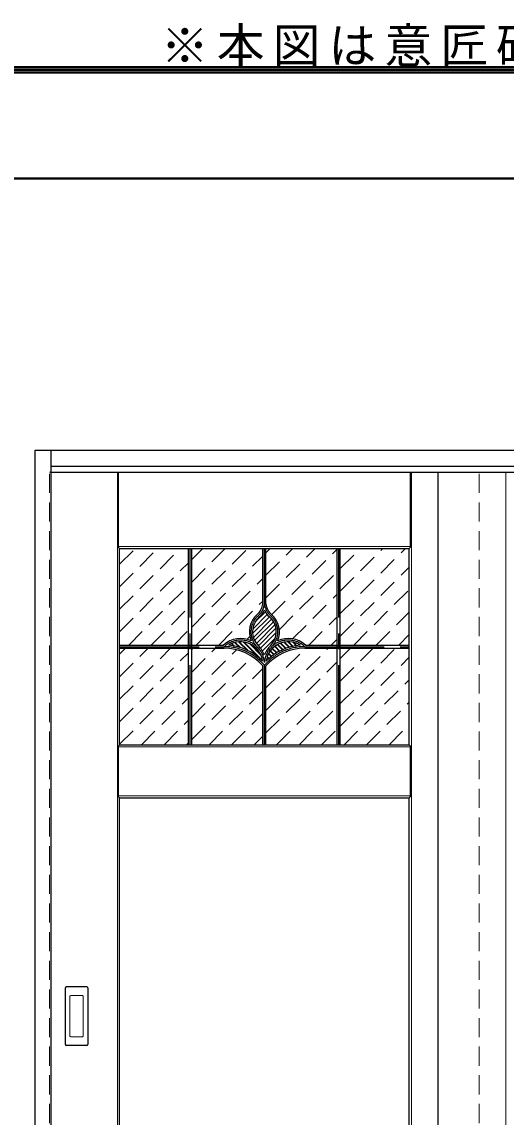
# Model space of a CAD drawing. Units: millimetres, scale not verified. Extents: x -59471 to 5700, y -4307 to 5558.
# Drawn here: x 1253 to 2166, y 2196 to 4260 of the extents above; entities that cross this region are included whole.
import ezdxf

# ---------------------------------------------------------------- set-up
doc = ezdxf.new("R2010")
doc.units = ezdxf.units.MM
doc.header["$LTSCALE"] = 30
doc.linetypes.add('CHAIN1', pattern=[8, 5, -1, 1, -1])
doc.linetypes.add('DASHED1', pattern=[1.8, 1.2, -0.6])
for name, color, linetype, lineweight in [('0-2_扉', 4, 'DASHED1', 9), ('0-3_仕上げ', 4, 'Continuous', 9), ('0-4_枠', 3, 'Continuous', 25), ('0-6_引手', 7, 'Continuous', 18), ('0-C_ハッチ', 4, 'DASHED1', 9), ('F-1_枠', 6, 'Continuous', 40)]:
    doc.layers.add(name, color=color, linetype=linetype, lineweight=lineweight)
doc.styles.add('ＭＳ ゴシック', font='')
doc.styles.get('ＭＳ ゴシック').set_extended_font_data('MS Gothic')

msp = doc.modelspace()

# ---------------------------------------------------------------- linework, layer by layer
at = {"layer": '0-2_扉'}
for p, q in [((1305, 3411.5), (1308, 3411.5)), ((1305, 1428.5), (1305, 3411.5)), ((2115, 1428.5), (2115, 3411.5))]:
    msp.add_line(p, q, dxfattribs=at)
at = {"layer": '0-2_扉', "color": 3, "linetype": 'Continuous', "lineweight": 25}
msp.add_line((2037, 3411.5), (2037, 1428.5), dxfattribs=at)
msp.add_lwpolyline([(1308, 3411.5), (3579, 3411.5), (3579, 1428.5)], dxfattribs=at)
at = {"layer": '0-3_仕上げ', "color": 7, "lineweight": 18}
for p, q in [((1433, 1428.5), (1433, 3411.5)), ((1434, 3270.5), (1434, 3411.5)), ((1435, 3271.5), (1435, 3411.5)), ((1985, 3271.5), (1985, 3411.5)), ((1986, 3270.5), (1986, 3411.5)), ((1987, 1428.5), (1987, 3411.5)), ((2165, 1428.5), (2165, 3411.5)), ((1435, 3271.5), (1985, 3271.5)), ((1983, 3267.5), (1986, 3270.5)), ((1985, 3271.5), (1986, 3270.5)), ((1434, 2894.5), (1437, 2897.5)), ((1434, 2894.5), (1435, 2893.5)), ((1434, 2894.5), (1434, 2800.5)), ((1435, 2801.5), (1435, 2893.5)), ((1435, 2893.5), (1985, 2893.5)), ((1985, 2801.5), (1985, 2893.5)), ((1986, 2894.5), (1986, 2800.5)), ((1435, 2801.5), (1985, 2801.5)), ((1983, 2797.5), (1986, 2800.5)), ((1985, 2801.5), (1986, 2800.5))]:
    msp.add_line(p, q, dxfattribs=at)
at = {"layer": '0-3_仕上げ', "color": 3, "lineweight": 25}
for p, q in [((1437, 3267.5), (1983, 3267.5)), ((1437, 2897.5), (1437, 3267.5)), ((1567, 2897.5), (1567, 3267.5)), ((1573, 2897.5), (1573, 3267.5)), ((1707, 3162.82), (1707, 3267.5)), ((1713, 3162.82), (1713, 3267.5)), ((1847, 2897.5), (1847, 3267.5)), ((1853, 2897.5), (1853, 3267.5)), ((1983, 2897.5), (1983, 3267.5)), ((1719.45, 3138.7), (1687.79, 3107.04)), ((1715.3, 3143.03), (1687.98, 3115.71)), ((1711.83, 3148.05), (1692.2, 3128.41)), ((1723.67, 3134.43), (1689.19, 3099.95)), ((1727.2, 3129.47), (1691.61, 3093.88)), ((1729.96, 3123.75), (1694.84, 3088.63)), ((1731.8, 3117.11), (1698.79, 3084.1)), ((1732.35, 3109.17), (1702.8, 3079.62)), ((1730.44, 3098.78), (1706.25, 3074.59)), ((1437, 3085.5), (1632.82, 3085.5)), ((1437, 3079.5), (1634, 3079.5)), ((1785.99, 3079.5), (1983, 3079.5)), ((1787.18, 3085.5), (1983, 3085.5)), ((1707, 2897.5), (1707, 3046.38)), ((1713, 2897.5), (1713, 3046.38)), ((1437, 2897.5), (1983, 2897.5)), ((1437, 2797.5), (1983, 2797.5)), ((1437, 1622.5), (1437, 2797.5)), ((1983, 1622.5), (1983, 2797.5))]:
    msp.add_line(p, q, dxfattribs=at)
at = {"layer": '0-3_仕上げ', "color": 3, "linetype": 'CHAIN1', "lineweight": 25}
for p, q in [((1570, 2897.5), (1570, 3267.5)), ((1710, 3162.82), (1710, 3267.5)), ((1850, 2897.5), (1850, 3267.5)), ((1437, 3082.5), (1634, 3082.5)), ((1786, 3082.5), (1983, 3082.5)), ((1710, 2897.5), (1710, 3052.39))]:
    msp.add_line(p, q, dxfattribs=at)
at = {"layer": '0-3_仕上げ', "color": 2, "lineweight": 35}
for p, q in [((1648.22, 3088.42), (1652.89, 3083.75)), ((1654.53, 3090.6), (1664.13, 3081)), ((1661.8, 3091.82), (1677.96, 3075.65)), ((1670.51, 3091.59), (1704.52, 3057.58)), ((1682.37, 3088.21), (1703.34, 3067.25)), ((1724.91, 3079.32), (1733.26, 3070.97)), ((1729.41, 3083.3), (1738.71, 3074.01)), ((1734.54, 3086.66), (1744.45, 3076.75)), ((1740.35, 3089.33), (1750.5, 3079.19)), ((1746.99, 3091.19), (1756.87, 3081.3)), ((1754.71, 3091.94), (1763.62, 3083.04)), ((1764.24, 3090.9), (1770.77, 3084.37)), ((1715.2, 3063.57), (1718.48, 3060.29)), ((1717.76, 3069.5), (1723.15, 3064.11)), ((1721.02, 3074.72), (1728.07, 3067.67))]:
    msp.add_line(p, q, dxfattribs=at)
at = {"layer": '0-3_仕上げ', "color": 7, "lineweight": 18}
for points in [[(1435, 3271.5), (1434, 3270.5), (1437, 3267.5)], [(1983, 2897.5), (1986, 2894.5), (1985, 2893.5)], [(1435, 2801.5), (1434, 2800.5), (1437, 2797.5)]]:
    msp.add_lwpolyline(points, dxfattribs=at)
at = {"layer": '0-3_仕上げ', "color": 3, "lineweight": 25}
for centre, radius, start, end in [((1675.26, 3167.06), 32, 311.16277, 353.05604), ((1744.74, 3167.06), 32, 186.94396, 228.83723), ((1724.62, 3110.59), 43, 131.16277, 203.35991), ((1724.62, 3110.59), 37, 131.16277, 225.52075), ((1675.26, 3167.06), 38, 311.16277, 336.10603), ((1744.74, 3167.06), 38, 203.89397, 228.83723), ((1695.38, 3110.59), 37, 314.47925, 48.83723), ((1695.38, 3110.59), 43, 336.64009, 48.83723), ((1665.07, 3049.94), 48, 65.27067, 132.2051), ((1754.93, 3049.94), 48, 47.7949, 114.72933), ((1634.01, 2982.5), 97, 41.19177, 90.00377), ((1665.07, 3049.94), 42, 7.55844, 122.98693), ((1634.01, 2982.5), 103, 45.10773, 85.43764), ((1665.07, 3049.94), 48, 20.5908, 45.52075), ((1754.93, 3049.94), 48, 134.47925, 159.4092), ((1785.99, 2982.5), 97, 90, 138.80823), ((1754.93, 3049.94), 42, 57.01307, 172.44156), ((1785.99, 2982.5), 103, 94.56236, 134.89227)]:
    msp.add_arc(centre, radius, start, end, dxfattribs=at)
at = {"layer": '0-3_仕上げ', "color": 3, "linetype": 'CHAIN1', "lineweight": 25}
for centre, radius, start, end in [((1675.26, 3167.06), 35, 311.16277, 353.05604), ((1744.74, 3167.06), 35, 186.94396, 228.83723), ((1724.62, 3110.59), 40, 131.16277, 225.52075), ((1695.38, 3110.59), 40, 314.47925, 48.83723), ((1665.07, 3049.94), 45, 3.11365, 133.65902), ((1634.01, 2982.5), 100, 40.5416, 90.00377), ((1754.93, 3049.94), 45, 46.34098, 176.88635), ((1785.99, 2982.5), 100, 89.99623, 139.4584)]:
    msp.add_arc(centre, radius, start, end, dxfattribs=at)
at = {"layer": '0-4_枠'}
for p, q in [((1308, 1418), (1308, 3453)), ((1308, 3423), (4328, 3423))]:
    msp.add_line(p, q, dxfattribs=at)
for points in [[(1308, 1418), (1278, 1418), (1278, 3453)], [(1278, 3453), (4358, 3453), (4358, 1418)]]:
    msp.add_lwpolyline(points, dxfattribs=at)
at = {"layer": '0-6_引手', "color": 3, "lineweight": 25}
for p, q in [((1335, 2332.5), (1335, 2439.5)), ((1375.5, 2441), (1336.5, 2441)), ((1377, 2439.5), (1377, 2332.5)), ((1375.5, 2331), (1336.5, 2331))]:
    msp.add_line(p, q, dxfattribs=at)
at = {"layer": '0-6_引手'}
for p, q in [((1343.5, 2348.5), (1343.5, 2423.5)), ((1367, 2425), (1345, 2425)), ((1368.5, 2423.5), (1368.5, 2348.5)), ((1367, 2347), (1345, 2347))]:
    msp.add_line(p, q, dxfattribs=at)
at = {"layer": '0-6_引手', "color": 3, "lineweight": 25}
for centre, start, end in [((1336.5, 2439.5), 90, 180), ((1375.5, 2439.5), 0, 90), ((1336.5, 2332.5), 180, 270), ((1375.5, 2332.5), 270, 0)]:
    msp.add_arc(centre, 1.5, start, end, dxfattribs=at)
at = {"layer": '0-6_引手'}
for centre, start, end in [((1345, 2423.5), 90, 180), ((1367, 2423.5), 0, 90), ((1345, 2348.5), 180, 270), ((1367, 2348.5), 270, 0)]:
    msp.add_arc(centre, 1.5, start, end, dxfattribs=at)
at = {"layer": '0-C_ハッチ'}
for p, q in [((1437, 3153.13), (1551.37, 3267.5)), ((1437, 3195.55), (1508.95, 3267.5)), ((1437, 3237.98), (1466.52, 3267.5)), ((1573, 3161.85), (1678.65, 3267.5)), ((1573, 3204.27), (1636.23, 3267.5)), ((1573, 3246.7), (1593.8, 3267.5)), ((1713, 3174.57), (1805.93, 3267.5)), ((1713, 3216.99), (1763.51, 3267.5)), ((1713, 3259.42), (1721.08, 3267.5)), ((1723.76, 3142.9), (1847, 3266.14)), ((1853, 3144.86), (1975.64, 3267.5)), ((1853, 3187.29), (1933.21, 3267.5)), ((1853, 3229.71), (1890.79, 3267.5)), ((1573, 3119.42), (1707, 3253.42)), ((1437, 3110.7), (1567, 3240.7)), ((1738.16, 3114.88), (1847, 3223.71)), ((1853, 3102.44), (1983, 3232.44)), ((1581.51, 3085.5), (1707, 3210.99)), ((1454.23, 3085.5), (1567, 3198.27)), ((1762.98, 3097.27), (1847, 3181.29)), ((1878.49, 3085.5), (1983, 3190.01)), ((1623.93, 3085.5), (1707, 3168.57)), ((1496.65, 3085.5), (1567, 3155.85)), ((1793.64, 3085.5), (1847, 3138.86)), ((1920.92, 3085.5), (1983, 3147.58)), ((1539.08, 3085.5), (1567, 3113.42)), ((1677.23, 3096.38), (1682.55, 3101.69)), ((1963.34, 3085.5), (1983, 3105.16)), ((1437, 2983.42), (1533.08, 3079.5)), ((1437, 3025.85), (1490.65, 3079.5)), ((1437, 3068.27), (1448.23, 3079.5)), ((1573, 3034.57), (1617.93, 3079.5)), ((1573, 3076.99), (1575.51, 3079.5)), ((1573, 2992.14), (1657.48, 3076.62)), ((1713, 2962.44), (1830.06, 3079.5)), ((1713, 3004.86), (1787.64, 3079.5)), ((1836.06, 3085.5), (1847, 3096.44)), ((1853, 2975.16), (1957.34, 3079.5)), ((1853, 3017.58), (1914.92, 3079.5)), ((1853, 3060.01), (1872.49, 3079.5)), ((1437, 2940.99), (1567, 3070.99)), ((1573, 2949.71), (1687.02, 3063.73)), ((1853, 2932.73), (1983, 3062.73)), ((1573, 2907.29), (1707, 3041.29)), ((1713, 2920.01), (1847, 3054.01)), ((1437, 2898.57), (1567, 3028.57)), ((1860.2, 2897.5), (1983, 3020.3)), ((1605.64, 2897.5), (1707, 2998.86)), ((1732.92, 2897.5), (1847, 3011.58)), ((1478.36, 2897.5), (1567, 2986.14)), ((1902.62, 2897.5), (1983, 2977.88)), ((1648.06, 2897.5), (1707, 2956.44)), ((1775.34, 2897.5), (1847, 2969.16)), ((1520.79, 2897.5), (1567, 2943.71)), ((1945.05, 2897.5), (1983, 2935.45)), ((1690.49, 2897.5), (1707, 2914.01)), ((1817.77, 2897.5), (1847, 2926.73)), ((1563.21, 2897.5), (1567, 2901.29))]:
    msp.add_line(p, q, dxfattribs=at)
at = {"layer": 'F-1_枠'}
for p, q in [((-6000, 4175), (5700, 4175)), ((-6000, 4170), (5700, 4170)), ((-6000, 4165), (5700, 4165)), ((-6000, 3965), (5700, 3965))]:
    msp.add_line(p, q, dxfattribs=at)

# ---------------------------------------------------------------- texts
at = {"layer": '0-C_ハッチ', "color": 7, "insert": (1515, 4175), "char_height": 65.98, "attachment_point": 7, "style": 'ＭＳ ゴシック'}
msp.add_mtext('\\T1.17;※本図は意匠確認用です。\u3000表記の簡略化している部位がございますのでご注意下さい。', dxfattribs=at)

doc.saveas('drawing.dxf')
